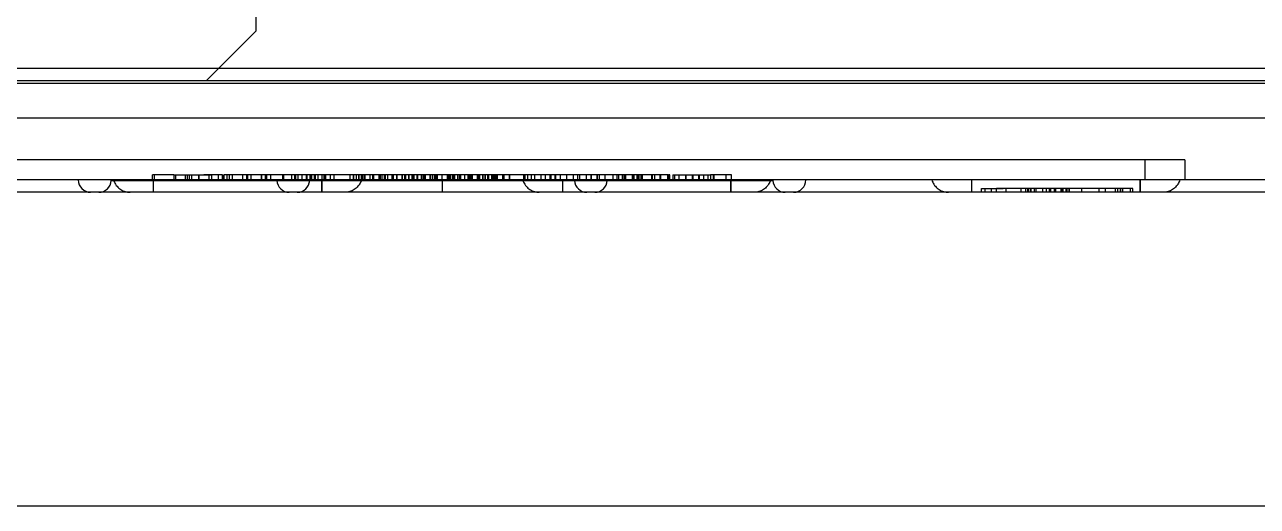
# Model space of a CAD drawing. Extents: x 0 to 290, y 0 to 323.
# Drawn here: x 195.67 to 245.37, y 0 to 19.4 of the extents above; entities that cross this region are included whole.
import ezdxf

# ---------------------------------------------------------------- set-up
doc = ezdxf.new("R2010")
doc.units = 0
doc.layers.add('-15N-THT. THIẾT BỊ ĐÓNG MỞ', color=40, linetype='CONTINUOUS')

# ---------------------------------------------------------------- blocks, each defined once
blk = doc.blocks.new('06 - N - SC VSD CHIẾU TRÊN ATV630D55~D90N4')
at = {"layer": '-15N-THT. THIẾT BỊ ĐÓNG MỞ'}
for p, q in [((60, 19.15), (60, 28.65)), ((60, 19.15), (58, 17.15)), ((60, 19.15), (60, 19.15)), ((-129.5, 17.65), (132.5, 17.65)), ((-132.5, 17.15), (132.5, 17.15)), ((-105.552, 17.05), (105.552, 17.05)), ((58, 17.15), (58, 17.15)), ((-132.5, 15.65), (132.5, 15.65)), ((97.45, 13.95), (37.55, 13.95)), ((95.85, 13.15), (95.85, 13.95)), ((97.45, 13.95), (97.45, 13.15)), ((97.45, 13.95), (97.45, 13.95)), ((104.8, 13.15), (30.2, 13.15)), ((54.161, 13.12), (80.839, 13.12)), ((54.25, 13.15), (54.266, 13.103)), ((54.266, 13.103), (54.285, 13.057)), ((54.285, 13.057), (54.308, 13.012)), ((54.308, 13.012), (54.333, 12.97)), ((54.333, 12.97), (54.362, 12.929)), ((54.362, 12.929), (54.393, 12.89)), ((55.9, 13.35), (55.825, 13.35)), ((55.825, 13.15), (55.825, 13.35)), ((55.85, 13.15), (55.85, 13.103)), ((55.85, 13.15), (55.85, 13.103)), ((55.85, 13.103), (55.85, 13.057)), ((55.85, 13.103), (55.85, 13.057)), ((55.85, 13.057), (55.85, 13.012)), ((55.85, 13.057), (55.85, 13.012)), ((55.85, 13.012), (55.85, 12.97)), ((55.85, 13.012), (55.85, 12.97)), ((55.85, 12.97), (55.85, 12.929)), ((55.85, 12.97), (55.85, 12.929)), ((55.85, 12.929), (55.85, 12.89)), ((55.85, 12.929), (55.85, 12.89)), ((56.681, 13.35), (55.9, 13.35)), ((55.9, 13.15), (55.9, 13.35)), ((55.9, 13.35), (55.9, 13.35)), ((55.9, 13.15), (55.9, 13.15)), ((56.681, 13.35), (56.681, 13.12)), ((56.681, 13.35), (58.2, 13.35)), ((56.768, 13.15), (56.768, 13.35)), ((56.769, 13.12), (56.769, 13.35)), ((57.16, 13.15), (57.16, 13.35)), ((57.231, 13.15), (57.231, 13.35)), ((57.313, 13.15), (57.313, 13.35)), ((57.405, 13.12), (57.405, 13.35)), ((57.688, 13.12), (57.688, 13.35)), ((57.705, 13.15), (57.705, 13.35)), ((58.648, 13.35), (57.898, 13.35)), ((58.112, 13.12), (58.112, 13.35)), ((58.2, 13.35), (58.2, 13.12)), ((58.48, 13.35), (58.48, 13.35)), ((58.48, 13.15), (58.48, 13.35)), ((58.48, 13.15), (58.48, 13.15)), ((58.648, 13.15), (58.648, 13.35)), ((58.7, 13.15), (58.7, 13.35)), ((58.922, 13.35), (58.7, 13.35)), ((58.71, 13.15), (58.71, 13.35)), ((58.828, 13.15), (58.828, 13.35)), ((58.922, 13.15), (58.922, 13.35)), ((60.22, 13.35), (58.922, 13.35)), ((59.047, 13.15), (59.047, 13.35)), ((59.472, 13.15), (59.472, 13.35)), ((59.626, 13.15), (59.626, 13.35)), ((59.636, 13.15), (59.636, 13.35)), ((59.664, 13.15), (59.664, 13.35)), ((59.8, 13.15), (59.8, 13.35)), ((60.22, 13.15), (60.22, 13.35)), ((65, 13.35), (60.22, 13.35)), ((60.237, 13.15), (60.237, 13.35)), ((60.376, 13.15), (60.376, 13.35)), ((60.38, 13.15), (60.38, 13.35)), ((60.409, 13.15), (60.409, 13.35)), ((60.437, 13.15), (60.437, 13.35)), ((60.598, 13.15), (60.598, 13.35)), ((61.074, 13.35), (61.074, 13.35)), ((61.074, 13.15), (61.074, 13.35)), ((61.074, 13.15), (61.074, 13.15)), ((61.112, 13.35), (61.112, 13.35)), ((61.112, 13.15), (61.112, 13.35)), ((61.112, 13.15), (61.112, 13.15)), ((61.435, 13.35), (61.435, 13.35)), ((61.435, 13.15), (61.435, 13.35)), ((61.435, 13.15), (61.435, 13.15)), ((61.556, 13.15), (61.556, 13.35)), ((61.606, 13.15), (61.606, 13.35)), ((61.7, 13.15), (61.7, 13.35)), ((61.84, 13.35), (61.84, 13.15)), ((62.038, 13.15), (62.038, 13.35)), ((62.057, 13.15), (62.057, 13.35)), ((62.185, 13.15), (62.185, 13.35)), ((62.218, 13.35), (62.218, 13.35)), ((62.218, 13.15), (62.218, 13.35)), ((62.218, 13.15), (62.218, 13.15)), ((62.251, 13.15), (62.251, 13.35)), ((62.356, 13.15), (62.356, 13.35)), ((62.385, 13.35), (62.385, 13.15)), ((62.393, 13.15), (62.393, 13.35)), ((62.501, 13.15), (62.501, 13.35)), ((62.65, 13.15), (62.65, 13.103)), ((62.65, 13.103), (62.65, 13.057)), ((62.65, 13.057), (62.65, 13.012)), ((62.65, 13.012), (62.65, 12.97)), ((62.65, 12.97), (62.65, 12.929)), ((62.65, 12.929), (62.65, 12.89)), ((62.66, 13.15), (62.66, 13.35)), ((62.741, 13.15), (62.741, 13.35)), ((62.796, 13.15), (62.796, 13.35)), ((62.796, 13.15), (63.795, 13.15)), ((62.807, 13.15), (62.807, 13.35)), ((63.004, 13.15), (63.004, 13.35)), ((63.146, 13.15), (63.146, 13.35)), ((63.146, 13.35), (63.146, 13.35)), ((63.146, 13.15), (63.146, 13.15)), ((63.795, 13.15), (63.795, 13.35)), ((63.928, 13.35), (63.928, 13.35)), ((63.928, 13.15), (63.928, 13.35)), ((63.928, 13.15), (63.928, 13.15)), ((63.945, 13.15), (63.945, 13.35)), ((64.044, 13.15), (64.044, 13.35)), ((64.044, 13.15), (64.148, 13.15)), ((64.138, 12.929), (64.107, 12.89)), ((64.167, 12.97), (64.138, 12.929)), ((64.148, 13.15), (64.148, 13.35)), ((64.159, 13.15), (64.159, 13.35)), ((64.192, 13.012), (64.167, 12.97)), ((64.215, 13.057), (64.192, 13.012)), ((64.234, 13.103), (64.215, 13.057)), ((64.25, 13.15), (64.234, 13.103)), ((64.249, 13.15), (64.249, 13.35)), ((64.298, 13.35), (64.298, 13.35)), ((64.298, 13.15), (64.298, 13.35)), ((64.298, 13.15), (64.298, 13.15)), ((64.319, 13.15), (64.319, 13.35)), ((64.371, 13.35), (64.371, 13.15)), ((64.403, 13.15), (64.403, 13.35)), ((64.606, 13.15), (64.606, 13.35)), ((64.703, 13.15), (64.703, 13.35)), ((64.754, 13.15), (64.754, 13.35)), ((64.945, 13.35), (64.945, 13.15)), ((65, 13.35), (65, 13.12)), ((68.719, 13.35), (65, 13.35)), ((65, 13.12), (65, 13.35)), ((65.074, 13.35), (65.074, 13.12)), ((65.077, 13.35), (65.077, 13.12)), ((65.079, 13.15), (65.079, 13.35)), ((65.08, 13.15), (65.08, 13.35)), ((65.08, 13.15), (65.08, 13.15)), ((65.173, 13.15), (65.173, 13.35)), ((65.212, 13.15), (65.212, 13.35)), ((65.295, 13.35), (65.295, 13.12)), ((65.304, 13.35), (65.304, 13.12)), ((65.484, 13.12), (65.484, 13.35)), ((65.484, 13.12), (65.484, 13.35)), ((65.485, 13.35), (65.485, 13.12)), ((65.534, 13.35), (65.534, 13.12)), ((65.534, 13.35), (65.534, 13.12)), ((65.662, 13.35), (65.662, 13.12)), ((65.665, 13.35), (65.665, 13.12)), ((65.673, 13.35), (65.673, 13.12)), ((65.678, 13.35), (65.678, 13.12)), ((65.882, 13.35), (65.882, 13.12)), ((65.89, 13.35), (65.89, 13.12)), ((65.891, 13.15), (65.891, 13.35)), ((65.992, 13.15), (65.992, 13.35)), ((66.017, 13.15), (66.017, 13.35)), ((66.017, 13.15), (66.017, 13.35)), ((66.017, 13.15), (66.017, 13.15)), ((66.017, 13.15), (66.017, 13.15)), ((66.044, 13.15), (66.044, 13.35)), ((66.148, 13.35), (66.148, 13.12)), ((66.154, 13.35), (66.154, 13.12)), ((66.157, 13.35), (66.157, 13.12)), ((66.281, 13.35), (66.281, 13.12)), ((66.318, 13.15), (66.318, 13.35)), ((66.322, 13.15), (66.322, 13.35)), ((66.322, 13.15), (66.322, 13.15)), ((66.369, 13.12), (66.369, 13.35)), ((66.491, 13.12), (66.491, 13.35)), ((66.491, 13.12), (66.827, 13.12)), ((66.503, 13.35), (66.503, 13.12)), ((66.651, 13.35), (66.651, 13.12)), ((66.736, 13.12), (66.736, 13.35)), ((66.742, 13.35), (66.742, 13.12)), ((66.777, 13.35), (66.777, 13.12)), ((66.793, 13.35), (66.793, 13.12)), ((66.799, 13.15), (66.799, 13.35)), ((66.799, 13.15), (66.799, 13.15)), ((66.827, 13.12), (66.827, 13.35)), ((66.827, 13.12), (66.827, 13.35)), ((67, 13.35), (67, 13.15)), ((67.015, 13.35), (67.015, 13.12)), ((67.108, 13.15), (67.108, 13.35)), ((67.176, 13.35), (67.176, 13.12)), ((67.199, 13.35), (67.199, 13.35)), ((67.199, 13.15), (67.199, 13.35)), ((67.199, 13.15), (67.199, 13.15)), ((67.231, 13.15), (67.231, 13.35)), ((67.231, 13.15), (67.231, 13.15)), ((67.237, 13.35), (67.237, 13.12)), ((67.259, 13.35), (67.259, 13.35)), ((67.259, 13.15), (67.259, 13.35)), ((67.259, 13.15), (67.259, 13.15)), ((67.288, 13.35), (67.288, 13.12)), ((67.311, 13.12), (67.311, 13.35)), ((67.312, 13.12), (67.312, 13.35)), ((67.5, 13.12), (67.5, 13.35)), ((67.5, 13.15), (67.5, 12.65)), ((67.712, 13.12), (67.712, 13.35)), ((67.724, 13.12), (67.724, 13.35)), ((67.724, 13.35), (67.724, 13.35)), ((67.724, 13.12), (67.724, 13.12)), ((67.728, 13.12), (67.728, 13.35)), ((67.755, 13.12), (67.755, 13.35)), ((67.786, 13.12), (67.786, 13.35)), ((67.842, 13.12), (67.842, 13.35)), ((67.919, 13.15), (67.919, 13.35)), ((67.936, 13.15), (67.936, 13.35)), ((67.96, 13.12), (67.96, 13.35)), ((67.974, 13.15), (67.974, 13.35)), ((67.974, 13.35), (67.974, 13.35)), ((67.974, 13.15), (67.974, 13.15)), ((68, 13.35), (68, 13.15)), ((68.134, 13.12), (68.134, 13.35)), ((68.134, 13.12), (68.134, 13.35)), ((68.202, 13.12), (68.202, 13.35)), ((68.207, 13.12), (68.207, 13.35)), ((68.253, 13.15), (68.253, 13.35)), ((68.253, 13.15), (68.253, 13.15)), ((68.423, 13.15), (68.423, 13.35)), ((68.553, 13.15), (68.553, 13.35)), ((68.593, 13.12), (68.593, 13.35)), ((68.631, 13.35), (68.631, 13.12)), ((68.682, 13.15), (68.682, 13.35)), ((68.719, 13.35), (68.719, 13.12)), ((74.78, 13.35), (68.719, 13.35)), ((68.923, 13.12), (68.923, 13.35)), ((68.956, 13.15), (68.956, 13.35)), ((68.968, 13.15), (68.968, 13.35)), ((68.968, 13.15), (68.968, 13.35)), ((69.008, 13.15), (69.008, 13.35)), ((69.017, 13.15), (69.017, 13.35)), ((69.14, 13.12), (69.14, 13.35)), ((69.158, 13.12), (69.158, 13.35)), ((69.235, 13.12), (69.235, 13.35)), ((69.246, 13.15), (69.246, 13.35)), ((69.251, 13.15), (69.251, 13.35)), ((69.254, 13.12), (69.254, 13.35)), ((69.342, 13.12), (69.342, 13.35)), ((69.381, 13.12), (69.381, 13.35)), ((69.504, 13.12), (69.504, 13.35)), ((69.547, 13.12), (69.547, 13.35)), ((69.592, 13.12), (69.592, 13.35)), ((69.612, 13.12), (69.612, 13.35)), ((69.632, 13.15), (69.632, 13.35)), ((69.649, 13.15), (69.649, 13.35)), ((69.664, 13.35), (69.664, 13.35)), ((69.664, 13.15), (69.664, 13.35)), ((69.664, 13.15), (69.664, 13.15)), ((69.671, 13.12), (69.671, 13.35)), ((69.698, 13.12), (69.698, 13.35)), ((69.708, 13.15), (69.708, 13.35)), ((69.71, 13.15), (69.71, 13.35)), ((69.734, 13.12), (69.734, 13.35)), ((69.955, 13.15), (69.955, 13.35)), ((69.961, 13.15), (69.961, 13.35)), ((69.975, 13.15), (69.975, 13.35)), ((70.01, 13.15), (70.01, 13.35)), ((70.01, 13.35), (70.01, 13.35)), ((70.01, 13.15), (70.01, 13.15)), ((70.213, 13.35), (70.213, 13.35)), ((70.213, 13.15), (70.213, 13.35)), ((70.213, 13.15), (70.213, 13.15)), ((70.238, 13.15), (70.238, 13.35)), ((70.75, 13.15), (70.766, 13.103)), ((70.766, 13.103), (70.785, 13.057)), ((70.785, 13.057), (70.808, 13.012)), ((70.793, 13.15), (70.793, 13.35)), ((70.793, 13.35), (70.793, 13.35)), ((70.793, 13.15), (70.793, 13.15)), ((70.808, 13.012), (70.833, 12.97)), ((70.829, 13.15), (70.829, 13.35)), ((70.833, 12.97), (70.862, 12.929)), ((70.849, 13.15), (70.849, 13.35)), ((70.862, 12.929), (70.893, 12.89)), ((70.954, 13.15), (70.954, 13.35)), ((71.112, 13.15), (71.112, 13.35)), ((71.236, 13.15), (71.236, 13.35)), ((71.499, 13.15), (71.499, 13.35)), ((71.668, 13.15), (71.668, 13.35)), ((71.849, 13.35), (71.849, 13.15)), ((71.902, 13.15), (71.902, 13.35)), ((71.902, 13.15), (72.968, 13.15)), ((72.057, 13.35), (72.057, 13.35)), ((72.057, 13.15), (72.057, 13.35)), ((72.057, 13.15), (72.057, 13.15)), ((72.088, 13.35), (72.088, 13.35)), ((72.088, 13.15), (72.088, 13.35)), ((72.088, 13.15), (72.088, 13.15)), ((72.274, 13.15), (72.274, 13.35)), ((72.35, 13.15), (72.35, 13.103)), ((72.35, 13.15), (72.35, 13.103)), ((72.35, 13.103), (72.35, 13.057)), ((72.35, 13.103), (72.35, 13.057)), ((72.35, 13.057), (72.35, 13.012)), ((72.35, 13.057), (72.35, 13.012)), ((72.35, 13.012), (72.35, 12.97)), ((72.35, 13.012), (72.35, 12.97)), ((72.35, 12.97), (72.35, 12.929)), ((72.35, 12.97), (72.35, 12.929)), ((72.35, 12.929), (72.35, 12.89)), ((72.35, 12.929), (72.35, 12.89)), ((72.529, 13.15), (72.529, 13.35)), ((72.802, 13.15), (72.802, 13.35)), ((72.968, 13.15), (72.968, 13.35)), ((72.968, 13.35), (72.968, 13.35)), ((72.968, 13.15), (72.968, 13.15)), ((73.048, 13.15), (73.048, 13.35)), ((73.048, 13.35), (73.048, 13.35)), ((73.048, 13.15), (73.048, 13.15)), ((73.326, 13.15), (73.326, 13.35)), ((73.326, 13.35), (73.326, 13.35)), ((73.326, 13.15), (73.326, 13.15)), ((73.505, 13.15), (73.505, 13.35)), ((73.527, 13.15), (73.527, 13.35)), ((73.75, 13.35), (73.75, 13.35)), ((73.75, 13.15), (73.75, 13.35)), ((73.75, 13.15), (73.75, 13.15)), ((73.773, 13.35), (73.773, 13.35)), ((73.773, 13.15), (73.773, 13.35)), ((73.773, 13.15), (73.773, 13.15)), ((73.845, 13.35), (73.845, 13.35)), ((73.845, 13.15), (73.845, 13.35)), ((73.845, 13.15), (73.845, 13.15)), ((74.08, 13.15), (74.08, 13.35)), ((74.402, 13.15), (74.402, 13.35)), ((74.56, 13.15), (74.56, 13.35)), ((74.56, 13.35), (74.56, 13.35)), ((74.56, 13.15), (74.56, 13.15)), ((74.624, 13.15), (74.624, 13.35)), ((74.78, 13.15), (74.78, 13.35)), ((76.078, 13.35), (74.78, 13.35)), ((74.838, 13.15), (74.838, 13.35)), ((74.838, 13.35), (74.838, 13.35)), ((74.838, 13.15), (74.838, 13.15)), ((74.891, 13.15), (74.891, 13.35)), ((74.907, 13.15), (74.907, 13.35)), ((75.18, 13.15), (75.18, 13.35)), ((75.2, 13.15), (75.2, 13.35)), ((75.252, 13.15), (75.252, 13.35)), ((75.364, 13.15), (75.364, 13.35)), ((75.374, 13.15), (75.374, 13.35)), ((75.394, 13.15), (75.394, 13.35)), ((75.441, 13.15), (75.441, 13.35)), ((75.524, 13.15), (75.524, 13.35)), ((75.528, 13.15), (75.528, 13.35)), ((75.588, 13.15), (75.588, 13.35)), ((75.953, 13.15), (75.953, 13.35)), ((75.99, 13.15), (75.99, 13.35)), ((76.078, 13.15), (76.078, 13.35)), ((76.342, 13.35), (76.078, 13.35)), ((76.29, 13.15), (76.29, 13.35)), ((76.3, 13.15), (76.3, 13.35)), ((76.305, 13.15), (76.305, 13.35)), ((76.312, 13.15), (76.312, 13.35)), ((76.605, 13.35), (76.327, 13.35)), ((76.327, 13.15), (76.327, 13.35)), ((76.327, 13.35), (76.327, 13.35)), ((76.327, 13.15), (76.327, 13.15)), ((76.605, 13.15), (76.605, 13.35)), ((76.605, 13.35), (76.636, 13.35)), ((76.605, 13.15), (76.605, 13.15)), ((76.615, 13.15), (76.615, 13.35)), ((76.622, 13.15), (76.622, 13.35)), ((76.679, 13.35), (76.636, 13.35)), ((76.636, 13.35), (76.636, 13.35)), ((76.636, 13.15), (76.636, 13.35)), ((76.636, 13.15), (76.636, 13.15)), ((76.681, 13.35), (76.679, 13.35)), ((76.679, 13.15), (76.679, 13.35)), ((76.681, 13.15), (76.681, 13.35)), ((76.8, 13.35), (78.319, 13.35)), ((76.8, 13.35), (76.8, 13.12)), ((76.888, 13.12), (76.888, 13.35)), ((77.066, 13.15), (77.066, 13.35)), ((77.066, 13.35), (77.066, 13.35)), ((77.066, 13.15), (77.066, 13.15)), ((77.312, 13.35), (77.312, 13.12)), ((77.337, 13.15), (77.337, 13.35)), ((77.595, 13.12), (77.595, 13.35)), ((77.622, 13.15), (77.622, 13.35)), ((77.849, 13.15), (77.849, 13.35)), ((77.849, 13.15), (77.849, 13.15)), ((77.884, 13.15), (77.884, 13.35)), ((78.052, 13.15), (78.052, 13.35)), ((78.231, 13.12), (78.231, 13.35)), ((78.957, 13.35), (78.319, 13.35)), ((78.319, 13.35), (78.319, 13.12)), ((78.442, 13.35), (78.442, 13.35)), ((78.442, 13.15), (78.442, 13.35)), ((78.442, 13.15), (78.442, 13.15)), ((78.474, 13.35), (78.474, 13.35)), ((78.474, 13.15), (78.474, 13.35)), ((78.474, 13.15), (78.474, 13.15)), ((79.172, 13.35), (78.957, 13.35)), ((78.957, 13.15), (78.957, 13.35)), ((79.15, 13.15), (79.15, 13.103)), ((79.15, 13.103), (79.15, 13.057)), ((79.15, 13.057), (79.15, 13.012)), ((79.15, 13.012), (79.15, 12.97)), ((79.15, 12.97), (79.15, 12.929)), ((79.15, 12.929), (79.15, 12.89)), ((79.172, 13.15), (79.172, 13.35)), ((80.638, 12.929), (80.607, 12.89)), ((80.667, 12.97), (80.638, 12.929)), ((80.692, 13.012), (80.667, 12.97)), ((80.715, 13.057), (80.692, 13.012)), ((80.734, 13.103), (80.715, 13.057)), ((80.75, 13.15), (80.734, 13.103)), ((87.25, 13.15), (87.266, 13.103)), ((87.266, 13.103), (87.285, 13.057)), ((87.285, 13.057), (87.308, 13.012)), ((87.308, 13.012), (87.333, 12.97)), ((87.333, 12.97), (87.362, 12.929)), ((87.362, 12.929), (87.393, 12.89)), ((88.85, 13.15), (88.85, 13.103)), ((88.85, 13.15), (88.85, 13.103)), ((88.85, 13.103), (88.85, 13.057)), ((88.85, 13.103), (88.85, 13.057)), ((88.85, 13.057), (88.85, 13.012)), ((88.85, 13.057), (88.85, 13.012)), ((88.85, 13.012), (88.85, 12.97)), ((88.85, 13.012), (88.85, 12.97)), ((88.85, 12.97), (88.85, 12.929)), ((88.85, 12.97), (88.85, 12.929)), ((88.85, 12.929), (88.85, 12.89)), ((88.85, 12.929), (88.85, 12.89)), ((95.65, 13.15), (95.65, 13.103)), ((95.65, 13.103), (95.65, 13.057)), ((95.65, 13.057), (95.65, 13.012)), ((95.65, 13.012), (95.65, 12.97)), ((95.65, 12.97), (95.65, 12.929)), ((95.65, 12.929), (95.65, 12.89)), ((97.138, 12.929), (97.107, 12.89)), ((97.167, 12.97), (97.138, 12.929)), ((97.192, 13.012), (97.167, 12.97)), ((97.215, 13.057), (97.192, 13.012)), ((97.234, 13.103), (97.215, 13.057)), ((97.25, 13.15), (97.234, 13.103)), ((97.45, 13.15), (97.45, 13.15)), ((100.697, 12.65), (34.297, 12.65)), ((54.393, 12.89), (54.427, 12.854)), ((54.427, 12.854), (54.464, 12.82)), ((54.464, 12.82), (54.502, 12.789)), ((54.502, 12.789), (54.543, 12.76)), ((54.543, 12.76), (54.586, 12.735)), ((54.586, 12.735), (54.631, 12.713)), ((54.631, 12.713), (54.677, 12.694)), ((54.677, 12.694), (54.724, 12.678)), ((54.724, 12.678), (54.772, 12.666)), ((54.772, 12.666), (54.821, 12.657)), ((54.821, 12.657), (54.871, 12.652)), ((54.871, 12.652), (54.921, 12.65)), ((54.921, 12.65), (54.921, 12.65)), ((55.85, 12.89), (55.85, 12.854)), ((55.85, 12.89), (55.85, 12.854)), ((55.85, 12.854), (55.85, 12.82)), ((55.85, 12.854), (55.85, 12.82)), ((55.85, 12.82), (55.85, 12.789)), ((55.85, 12.82), (55.85, 12.789)), ((55.85, 12.789), (55.85, 12.76)), ((55.85, 12.789), (55.85, 12.76)), ((55.85, 12.76), (55.85, 12.735)), ((55.85, 12.76), (55.85, 12.735)), ((55.85, 12.735), (55.85, 12.713)), ((55.85, 12.735), (55.85, 12.713)), ((55.85, 12.713), (55.85, 12.694)), ((55.85, 12.713), (55.85, 12.694)), ((55.85, 12.694), (55.851, 12.678)), ((55.85, 12.694), (55.85, 12.678)), ((55.85, 12.678), (55.85, 12.666)), ((55.85, 12.666), (55.85, 12.657)), ((55.85, 12.657), (55.85, 12.652)), ((55.85, 12.652), (55.85, 12.65)), ((55.851, 12.678), (55.851, 12.666)), ((55.851, 12.666), (55.851, 12.657)), ((55.851, 12.657), (55.851, 12.652)), ((55.851, 12.652), (55.851, 12.65)), ((62.65, 12.694), (62.649, 12.678)), ((62.649, 12.678), (62.649, 12.666)), ((62.649, 12.666), (62.649, 12.657)), ((62.649, 12.657), (62.649, 12.652)), ((62.649, 12.652), (62.649, 12.65)), ((62.65, 12.89), (62.65, 12.854)), ((62.65, 12.854), (62.65, 12.82)), ((62.65, 12.82), (62.65, 12.789)), ((62.65, 12.789), (62.65, 12.76)), ((62.65, 12.76), (62.65, 12.735)), ((62.65, 12.735), (62.65, 12.713)), ((62.65, 12.713), (62.65, 12.694)), ((63.629, 12.652), (63.579, 12.65)), ((63.579, 12.65), (63.579, 12.65)), ((63.679, 12.657), (63.629, 12.652)), ((63.728, 12.666), (63.679, 12.657)), ((63.776, 12.678), (63.728, 12.666)), ((63.823, 12.694), (63.776, 12.678)), ((63.869, 12.713), (63.823, 12.694)), ((63.914, 12.735), (63.869, 12.713)), ((63.957, 12.76), (63.914, 12.735)), ((63.998, 12.789), (63.957, 12.76)), ((64.036, 12.82), (63.998, 12.789)), ((64.073, 12.854), (64.036, 12.82)), ((64.107, 12.89), (64.073, 12.854)), ((70.893, 12.89), (70.927, 12.854)), ((70.927, 12.854), (70.964, 12.82)), ((70.964, 12.82), (71.002, 12.789)), ((71.002, 12.789), (71.043, 12.76)), ((71.043, 12.76), (71.086, 12.735)), ((71.086, 12.735), (71.131, 12.713)), ((71.131, 12.713), (71.177, 12.694)), ((71.177, 12.694), (71.224, 12.678)), ((71.224, 12.678), (71.272, 12.666)), ((71.272, 12.666), (71.321, 12.657)), ((71.321, 12.657), (71.371, 12.652)), ((71.371, 12.652), (71.421, 12.65)), ((71.421, 12.65), (71.421, 12.65)), ((72.35, 12.89), (72.35, 12.854)), ((72.35, 12.89), (72.35, 12.854)), ((72.35, 12.854), (72.35, 12.82)), ((72.35, 12.854), (72.35, 12.82)), ((72.35, 12.82), (72.35, 12.789)), ((72.35, 12.82), (72.35, 12.789)), ((72.35, 12.789), (72.35, 12.76)), ((72.35, 12.789), (72.35, 12.76)), ((72.35, 12.76), (72.35, 12.735)), ((72.35, 12.76), (72.35, 12.735)), ((72.35, 12.735), (72.35, 12.713)), ((72.35, 12.735), (72.35, 12.713)), ((72.35, 12.713), (72.35, 12.694)), ((72.35, 12.713), (72.35, 12.694)), ((72.35, 12.694), (72.351, 12.678)), ((72.35, 12.694), (72.35, 12.678)), ((72.35, 12.678), (72.35, 12.666)), ((72.35, 12.666), (72.35, 12.657)), ((72.35, 12.657), (72.35, 12.652)), ((72.35, 12.652), (72.35, 12.65)), ((72.351, 12.678), (72.351, 12.666)), ((72.351, 12.666), (72.351, 12.657)), ((72.351, 12.657), (72.351, 12.652)), ((72.351, 12.652), (72.351, 12.65)), ((79.15, 12.694), (79.149, 12.678)), ((79.149, 12.678), (79.149, 12.666)), ((79.149, 12.666), (79.149, 12.657)), ((79.149, 12.657), (79.149, 12.652)), ((79.149, 12.652), (79.149, 12.65)), ((79.15, 12.89), (79.15, 12.854)), ((79.15, 12.854), (79.15, 12.82)), ((79.15, 12.82), (79.15, 12.789)), ((79.15, 12.789), (79.15, 12.76)), ((79.15, 12.76), (79.15, 12.735)), ((79.15, 12.735), (79.15, 12.713)), ((79.15, 12.713), (79.15, 12.694)), ((80.129, 12.652), (80.079, 12.65)), ((80.079, 12.65), (80.079, 12.65)), ((80.179, 12.657), (80.129, 12.652)), ((80.228, 12.666), (80.179, 12.657)), ((80.276, 12.678), (80.228, 12.666)), ((80.323, 12.694), (80.276, 12.678)), ((80.369, 12.713), (80.323, 12.694)), ((80.414, 12.735), (80.369, 12.713)), ((80.457, 12.76), (80.414, 12.735)), ((80.498, 12.789), (80.457, 12.76)), ((80.536, 12.82), (80.498, 12.789)), ((80.573, 12.854), (80.536, 12.82)), ((80.607, 12.89), (80.573, 12.854)), ((87.393, 12.89), (87.427, 12.854)), ((87.427, 12.854), (87.464, 12.82)), ((87.464, 12.82), (87.502, 12.789)), ((87.502, 12.789), (87.543, 12.76)), ((87.543, 12.76), (87.586, 12.735)), ((87.586, 12.735), (87.631, 12.713)), ((87.631, 12.713), (87.677, 12.694)), ((87.677, 12.694), (87.724, 12.678)), ((87.724, 12.678), (87.772, 12.666)), ((87.772, 12.666), (87.821, 12.657)), ((87.821, 12.657), (87.871, 12.652)), ((87.871, 12.652), (87.921, 12.65)), ((87.921, 12.65), (87.921, 12.65)), ((87.921, 12.65), (87.921, 12.65)), ((88.85, 12.89), (88.85, 12.854)), ((88.85, 12.89), (88.85, 12.854)), ((88.85, 12.854), (88.85, 12.82)), ((88.85, 12.854), (88.85, 12.82)), ((88.85, 12.82), (88.85, 12.789)), ((88.85, 12.82), (88.85, 12.789)), ((88.85, 12.789), (88.85, 12.76)), ((88.85, 12.789), (88.85, 12.76)), ((88.85, 12.76), (88.85, 12.735)), ((88.85, 12.76), (88.85, 12.735)), ((88.85, 12.735), (88.85, 12.713)), ((88.85, 12.735), (88.85, 12.713)), ((88.85, 12.713), (88.85, 12.694)), ((88.85, 12.713), (88.85, 12.694)), ((88.85, 12.694), (88.85, 12.678)), ((88.85, 12.694), (88.851, 12.678)), ((88.85, 12.678), (88.85, 12.666)), ((88.85, 12.666), (88.85, 12.657)), ((88.85, 12.657), (88.85, 12.652)), ((88.85, 12.652), (88.85, 12.65)), ((88.851, 12.678), (88.851, 12.666)), ((88.851, 12.666), (88.851, 12.657)), ((88.851, 12.657), (88.851, 12.652)), ((88.851, 12.652), (88.851, 12.65)), ((89.25, 12.65), (89.25, 12.8)), ((89.25, 12.8), (89.25, 12.8)), ((89.25, 12.8), (90.129, 12.8)), ((89.25, 12.65), (89.25, 12.65)), ((89.393, 12.65), (89.393, 12.8)), ((89.65, 12.65), (89.65, 12.8)), ((89.65, 12.65), (89.65, 12.8)), ((89.65, 12.65), (89.65, 12.65)), ((91.043, 12.8), (89.85, 12.8)), ((89.85, 12.65), (89.85, 12.8)), ((89.85, 12.65), (89.85, 12.65)), ((90.25, 12.8), (90.25, 12.8)), ((90.25, 12.65), (90.25, 12.8)), ((90.25, 12.65), (90.25, 12.65)), ((90.847, 12.65), (90.847, 12.8)), ((91.043, 12.65), (91.043, 12.8)), ((94.943, 12.8), (91.043, 12.8)), ((91.043, 12.65), (91.043, 12.8)), ((91.111, 12.8), (91.111, 12.65)), ((91.129, 12.8), (91.129, 12.65)), ((91.209, 12.8), (91.209, 12.65)), ((91.246, 12.8), (91.246, 12.65)), ((91.373, 12.8), (91.373, 12.65)), ((91.446, 12.8), (91.446, 12.65)), ((91.711, 12.8), (91.711, 12.65)), ((91.854, 12.8), (91.854, 12.65)), ((91.86, 12.8), (91.86, 12.65)), ((91.993, 12.65), (91.993, 12.8)), ((92.036, 12.8), (92.036, 12.65)), ((92.042, 12.65), (92.042, 12.8)), ((92.185, 12.8), (92.185, 12.65)), ((92.187, 12.8), (92.187, 12.65)), ((92.25, 12.65), (92.25, 12.8)), ((92.445, 12.8), (92.445, 12.65)), ((92.507, 12.65), (92.507, 12.8)), ((92.525, 12.8), (92.525, 12.65)), ((92.657, 12.8), (92.657, 12.65)), ((92.691, 12.8), (92.691, 12.65)), ((92.771, 12.8), (92.771, 12.65)), ((92.789, 12.8), (92.789, 12.65)), ((93.287, 12.8), (93.287, 12.65)), ((93.993, 12.65), (93.993, 12.8)), ((94.25, 12.65), (94.25, 12.8)), ((94.25, 12.8), (94.25, 12.8)), ((94.25, 12.65), (94.25, 12.65)), ((94.65, 12.8), (94.65, 12.8)), ((94.65, 12.65), (94.65, 12.8)), ((94.65, 12.65), (94.65, 12.65)), ((94.747, 12.65), (94.747, 12.8)), ((94.85, 12.65), (94.85, 12.8)), ((94.85, 12.65), (94.85, 12.65)), ((94.943, 12.65), (94.943, 12.8)), ((95.35, 12.8), (94.943, 12.8)), ((94.943, 12.65), (94.943, 12.8)), ((94.95, 12.65), (94.95, 12.8)), ((95.25, 12.8), (95.25, 12.8)), ((95.25, 12.8), (95.25, 12.65)), ((95.25, 12.65), (95.25, 12.65)), ((95.35, 12.65), (95.35, 12.8)), ((95.65, 12.694), (95.649, 12.678)), ((95.649, 12.678), (95.649, 12.666)), ((95.649, 12.666), (95.649, 12.657)), ((95.649, 12.657), (95.649, 12.652)), ((95.649, 12.652), (95.649, 12.65)), ((95.65, 12.89), (95.65, 12.854)), ((95.65, 12.854), (95.65, 12.82)), ((95.65, 12.82), (95.65, 12.789)), ((95.65, 12.789), (95.65, 12.76)), ((95.65, 12.76), (95.65, 12.735)), ((95.65, 12.735), (95.65, 12.713)), ((95.65, 12.713), (95.65, 12.694)), ((96.629, 12.652), (96.579, 12.65)), ((96.579, 12.65), (96.579, 12.65)), ((96.579, 12.65), (96.579, 12.65)), ((96.679, 12.657), (96.629, 12.652)), ((96.728, 12.666), (96.679, 12.657)), ((96.776, 12.678), (96.728, 12.666)), ((96.823, 12.694), (96.776, 12.678)), ((96.869, 12.713), (96.823, 12.694)), ((96.914, 12.735), (96.869, 12.713)), ((96.957, 12.76), (96.914, 12.735)), ((96.998, 12.789), (96.957, 12.76)), ((97.036, 12.82), (96.998, 12.789)), ((97.073, 12.854), (97.036, 12.82)), ((97.107, 12.89), (97.073, 12.854)), ((144.772, 0), (-144.772, 0))]:
    blk.add_line(p, q, dxfattribs=at)
for centre, start, end in [((53.329, 13.15), 180.0007, 270.0002), ((53.662, 13.15), 270, 356.5602), ((61.338, 13.15), 183.4398, 270), ((61.662, 13.15), 270, 356.5602), ((73.338, 13.15), 183.4398, 270), ((73.662, 13.15), 270, 356.5602), ((81.338, 13.15), 183.4398, 270), ((81.671, 13.15), 270.0002, 359.9993)]:
    blk.add_arc(centre, 0.5, start, end, dxfattribs=at)
at = {"layer": '-15N-THT. THIẾT BỊ ĐÓNG MỞ', "extrusion": (0, 0, -1)}
for centre, start_param, end_param in [((62.65, 13.35), -3.141593, -1.860548), ((79.15, 13.35), -3.141593, -1.860548), ((95.65, 13.35), -3.141593, -1.860548), ((95.65, 13.35), 3.141593, 4.422637)]:
    blk.add_ellipse(centre, major_axis=(0, 0.7), ratio=0.000005, start_param=start_param, end_param=end_param, dxfattribs=at)

msp = doc.modelspace()

# ---------------------------------------------------------------- block references
msp.add_blockref('06 - N - SC VSD CHIẾU TRÊN ATV630D55~D90N4', (145, 0))

doc.saveas('drawing.dxf')
